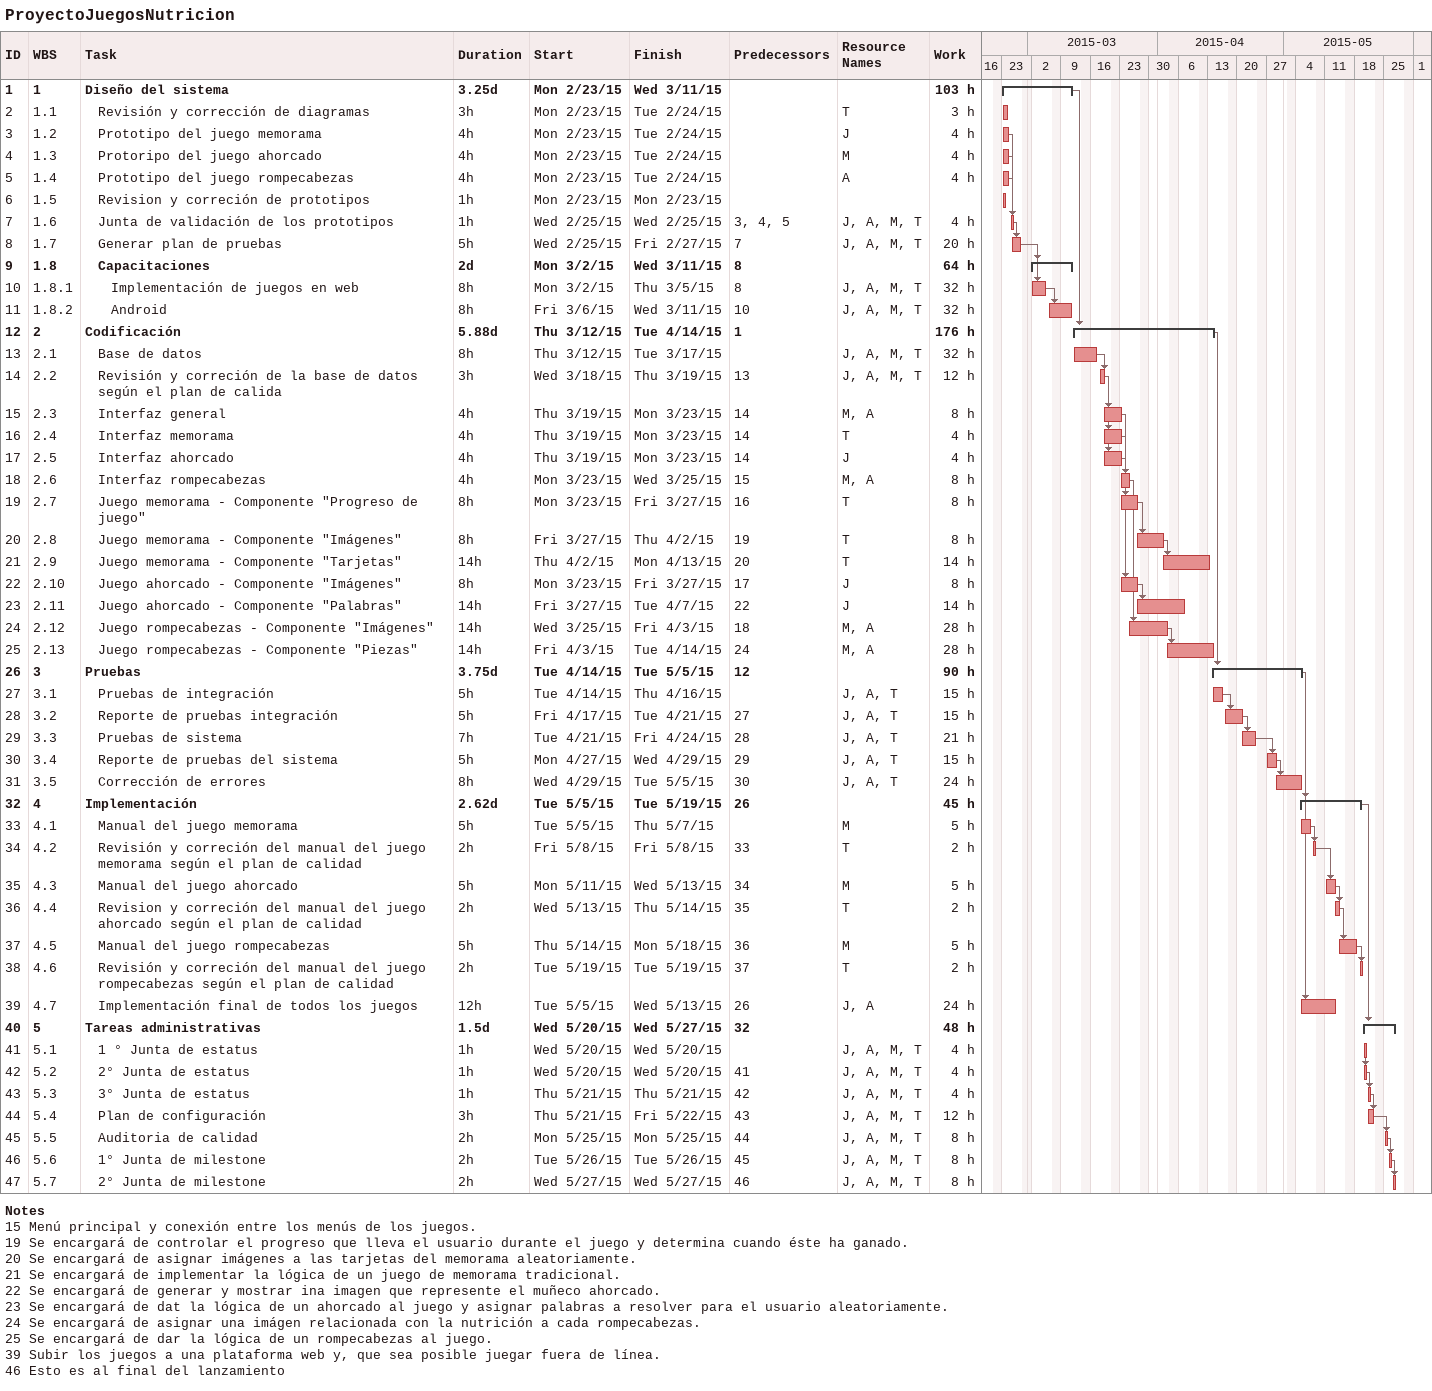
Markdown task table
ProyectoJuegosNutricion

| ID | WBS | Task | Duration | Start | Finish | Predecessors | Resources | Work (h) |
|---|---|---|---|---|---|---|---|---|
| 1 | 1 | **Diseño del sistema** | 3.25d | 2015-02-23 | 2015-03-11 |  |  | 103 |
| 2 | 1.1 | Revisión y corrección de diagramas | 3h | 2015-02-23 | 2015-02-24 |  | T | 3 |
| 3 | 1.2 | Prototipo del juego memorama | 4h | 2015-02-23 | 2015-02-24 |  | J | 4 |
| 4 | 1.3 | Protoripo del juego ahorcado | 4h | 2015-02-23 | 2015-02-24 |  | M | 4 |
| 5 | 1.4 | Prototipo del juego rompecabezas | 4h | 2015-02-23 | 2015-02-24 |  | A | 4 |
| 6 | 1.5 | Revision y correción de prototipos | 1h | 2015-02-23 | 2015-02-23 |  |  |  |
| 7 | 1.6 | Junta de validación de los prototipos | 1h | 2015-02-25 | 2015-02-25 | 3, 4, 5 | J, A, M, T | 4 |
| 8 | 1.7 | Generar plan de pruebas | 5h | 2015-02-25 | 2015-02-27 | 7 | J, A, M, T | 20 |
| 9 | 1.8 | **Capacitaciones** | 2d | 2015-03-02 | 2015-03-11 | 8 |  | 64 |
| 10 | 1.8.1 | Implementación de juegos en web | 8h | 2015-03-02 | 2015-03-05 | 8 | J, A, M, T | 32 |
| 11 | 1.8.2 | Android | 8h | 2015-03-06 | 2015-03-11 | 10 | J, A, M, T | 32 |
| 12 | 2 | **Codificación** | 5.88d | 2015-03-12 | 2015-04-14 | 1 |  | 176 |
| 13 | 2.1 | Base de datos | 8h | 2015-03-12 | 2015-03-17 |  | J, A, M, T | 32 |
| 14 | 2.2 | Revisión y correción de la base de datos según el plan de calida | 3h | 2015-03-18 | 2015-03-19 | 13 | J, A, M, T | 12 |
| 15 | 2.3 | Interfaz general | 4h | 2015-03-19 | 2015-03-23 | 14 | M, A | 8 |
| 16 | 2.4 | Interfaz memorama | 4h | 2015-03-19 | 2015-03-23 | 14 | T | 4 |
| 17 | 2.5 | Interfaz ahorcado | 4h | 2015-03-19 | 2015-03-23 | 14 | J | 4 |
| 18 | 2.6 | Interfaz rompecabezas | 4h | 2015-03-23 | 2015-03-25 | 15 | M, A | 8 |
| 19 | 2.7 | Juego memorama - Componente "Progreso de juego" | 8h | 2015-03-23 | 2015-03-27 | 16 | T | 8 |
| 20 | 2.8 | Juego memorama - Componente "Imágenes" | 8h | 2015-03-27 | 2015-04-02 | 19 | T | 8 |
| 21 | 2.9 | Juego memorama - Componente "Tarjetas" | 14h | 2015-04-02 | 2015-04-13 | 20 | T | 14 |
| 22 | 2.10 | Juego ahorcado - Componente "Imágenes" | 8h | 2015-03-23 | 2015-03-27 | 17 | J | 8 |
| 23 | 2.11 | Juego ahorcado - Componente "Palabras" | 14h | 2015-03-27 | 2015-04-07 | 22 | J | 14 |
| 24 | 2.12 | Juego rompecabezas - Componente "Imágenes" | 14h | 2015-03-25 | 2015-04-03 | 18 | M, A | 28 |
| 25 | 2.13 | Juego rompecabezas - Componente "Piezas" | 14h | 2015-04-03 | 2015-04-14 | 24 | M, A | 28 |
| 26 | 3 | **Pruebas** | 3.75d | 2015-04-14 | 2015-05-05 | 12 |  | 90 |
| 27 | 3.1 | Pruebas de integración | 5h | 2015-04-14 | 2015-04-16 |  | J, A, T | 15 |
| 28 | 3.2 | Reporte de pruebas integración | 5h | 2015-04-17 | 2015-04-21 | 27 | J, A, T | 15 |
| 29 | 3.3 | Pruebas de sistema | 7h | 2015-04-21 | 2015-04-24 | 28 | J, A, T | 21 |
| 30 | 3.4 | Reporte de pruebas del sistema | 5h | 2015-04-27 | 2015-04-29 | 29 | J, A, T | 15 |
| 31 | 3.5 | Corrección de errores | 8h | 2015-04-29 | 2015-05-05 | 30 | J, A, T | 24 |
| 32 | 4 | **Implementación** | 2.62d | 2015-05-05 | 2015-05-19 | 26 |  | 45 |
| 33 | 4.1 | Manual del juego memorama | 5h | 2015-05-05 | 2015-05-07 |  | M | 5 |
| 34 | 4.2 | Revisión y correción del manual del juego memorama según el plan de calidad | 2h | 2015-05-08 | 2015-05-08 | 33 | T | 2 |
| 35 | 4.3 | Manual del juego ahorcado | 5h | 2015-05-11 | 2015-05-13 | 34 | M | 5 |
| 36 | 4.4 | Revision y correción del manual del juego ahorcado según el plan de calidad | 2h | 2015-05-13 | 2015-05-14 | 35 | T | 2 |
| 37 | 4.5 | Manual del juego rompecabezas | 5h | 2015-05-14 | 2015-05-18 | 36 | M | 5 |
| 38 | 4.6 | Revisión y correción del manual del juego rompecabezas según el plan de calidad | 2h | 2015-05-19 | 2015-05-19 | 37 | T | 2 |
| 39 | 4.7 | Implementación final de todos los juegos | 12h | 2015-05-05 | 2015-05-13 | 26 | J, A | 24 |
| 40 | 5 | **Tareas administrativas** | 1.5d | 2015-05-20 | 2015-05-27 | 32 |  | 48 |
| 41 | 5.1 | 1 ° Junta de estatus | 1h | 2015-05-20 | 2015-05-20 |  | J, A, M, T | 4 |
| 42 | 5.2 | 2° Junta de estatus | 1h | 2015-05-20 | 2015-05-20 | 41 | J, A, M, T | 4 |
| 43 | 5.3 | 3° Junta de estatus | 1h | 2015-05-21 | 2015-05-21 | 42 | J, A, M, T | 4 |
| 44 | 5.4 | Plan de configuración | 3h | 2015-05-21 | 2015-05-22 | 43 | J, A, M, T | 12 |
| 45 | 5.5 | Auditoria de calidad | 2h | 2015-05-25 | 2015-05-25 | 44 | J, A, M, T | 8 |
| 46 | 5.6 | 1° Junta de milestone | 2h | 2015-05-26 | 2015-05-26 | 45 | J, A, M, T | 8 |
| 47 | 5.7 | 2° Junta de milestone | 2h | 2015-05-27 | 2015-05-27 | 46 | J, A, M, T | 8 |

Notes
- 15: Menú principal y conexión entre los menús de los juegos.
- 19: Se encargará de controlar el progreso que lleva el usuario durante el juego y determina cuando éste ha ganado.
- 20: Se encargará de asignar imágenes a las tarjetas del memorama aleatoriamente.
- 21: Se encargará de implementar la lógica de un juego de memorama tradicional.
- 22: Se encargará de generar y mostrar ina imagen que represente el muñeco ahorcado.
- 23: Se encargará de dat la lógica de un ahorcado al juego y asignar palabras a resolver para el usuario aleatoriamente.
- 24: Se encargará de asignar una imágen relacionada con la nutrición a cada rompecabezas.
- 25: Se encargará de dar la lógica de un rompecabezas al juego.
- 39: Subir los juegos a una plataforma web y, que sea posible juegar fuera de línea.
- 46: Esto es al final del lanzamiento
